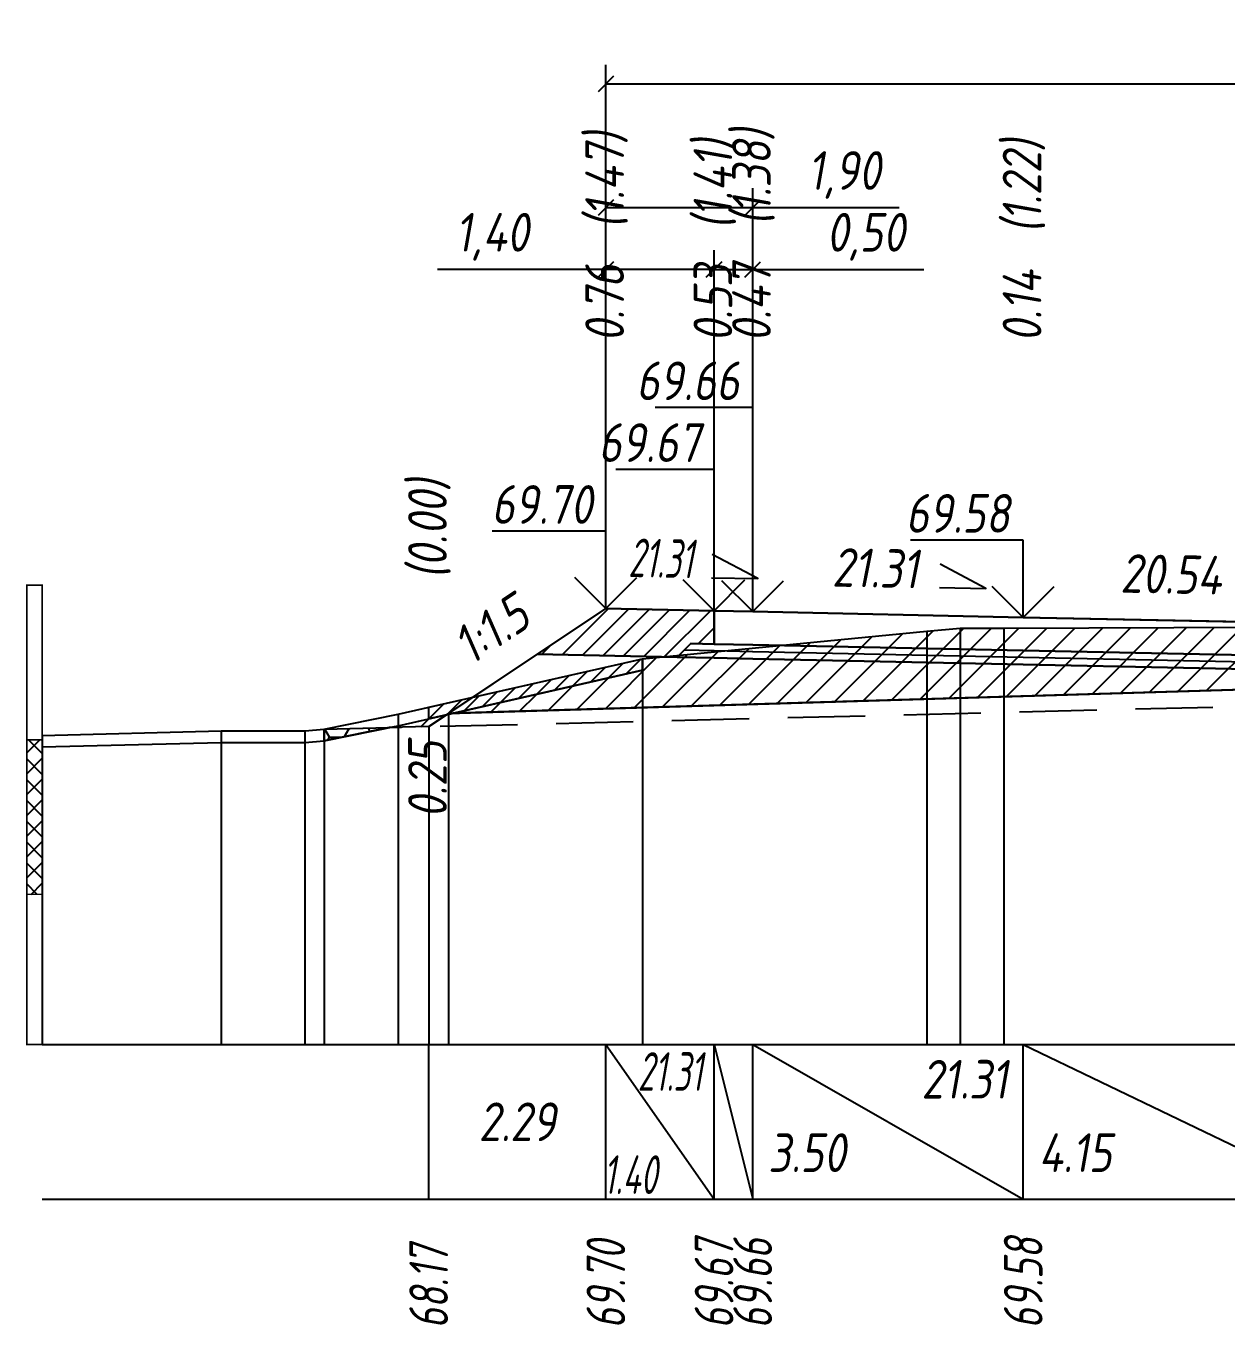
# Model space of a CAD drawing. Extents: x -717 to 1451, y -133302 to 233.
# Drawn here: x 78.9 to 156.6, y -6425.2 to -6341.1 of the extents above; entities that cross this region are included whole.
import ezdxf
from ezdxf.enums import TextEntityAlignment as Align

# ---------------------------------------------------------------- set-up
doc = ezdxf.new("R2010")
doc.units = 0
doc.linetypes.add('штриховая', pattern=[0.75, 0.5, -0.25])
for name, color, linetype in [('Интерполированный поперечник', 2, 'Continuous'), ('Код_514', 1, 'Continuous'), ('Контур_0', 7, 'Continuous'), ('Контур_2521', 7, 'Continuous'), ('Контур_2564', 7, 'Continuous'), ('Контур_2660', 7, 'Continuous'), ('Контур_2665', 7, 'Continuous'), ('Контур_400', 7, 'Continuous'), ('Контур_508', 7, 'Continuous'), ('Контур_512', 7, 'Continuous'), ('Контур_513', 7, 'Continuous'), ('Контур_818', 7, 'Continuous'), ('Красный поперечник', 1, 'Continuous'), ('Линейка абсолютных высот', 7, 'Continuous'), ('Объём_2501', 7, 'Continuous'), ('Объём_2564', 7, 'Continuous'), ('Объём_2650', 7, 'Continuous'), ('Объём_2660', 7, 'Continuous'), ('Объём_2661', 7, 'Continuous'), ('Объём_2665', 7, 'Continuous'), ('Объём_2666', 7, 'Continuous'), ('Объём_2667', 7, 'Continuous'), ('Объём_2668', 7, 'Continuous'), ('Объём_2669', 7, 'Continuous'), ('Объём_2675', 7, 'Continuous'), ('Откосы', 7, 'Continuous'), ('Отметки покрытия', 7, 'Continuous'), ('Рабочие отметки', 7, 'Continuous'), ('Рабочие отметки доп.', 7, 'Continuous'), ('Таблица', 7, 'Continuous'), ('Уклоны проезжей части', 7, 'Continuous'), ('Черный поперечник', 3, 'Continuous')]:
    doc.layers.add(name, color=color, linetype=linetype)
for name, color, linetype, true_color in [('Контур_2540', 2, 'Continuous', 0xffff00), ('Контур_2560', 2, 'Continuous', 0xffff00), ('Контур_2561', 7, 'Continuous', 0xff8040), ('Контур_2562', 3, 'Continuous', 0x00ff00), ('Контур_2563', 7, 'Continuous', 0xff8000), ('Контур_2570', 7, 'Continuous', 0x80ff00), ('Контур_2736', 4, 'Continuous', 0x00ffff), ('Контур_2737', 4, 'Continuous', 0x00ffff), ('Контур_2738', 4, 'Continuous', 0x00ffff), ('Контур_2739', 4, 'Continuous', 0x00ffff), ('Контур_2741', 4, 'Continuous', 0x00ffff), ('Контур_2742', 4, 'Continuous', 0x00ffff), ('Контур_2743', 4, 'Continuous', 0x00ffff), ('Контур_2744', 7, 'Continuous', 0xa4ffff), ('Контур_2745', 7, 'Continuous', 0xa4ffff), ('Контур_2747', 4, 'Continuous', 0x00ffff), ('Контур_2748', 4, 'Continuous', 0x00ffff), ('Контур_2749', 4, 'Continuous', 0x00ffff), ('Контур_2750', 4, 'Continuous', 0x00ffff), ('Контур_2751', 4, 'Continuous', 0x00ffff), ('Контур_2752', 4, 'Continuous', 0x00ffff), ('Контур_402', 7, 'Continuous', 0xff6464), ('Контур_703', 4, 'Continuous', 0x00ffff), ('Контур_705', 4, 'Continuous', 0x00ffff), ('Контур_707', 4, 'Continuous', 0x00ffff), ('Контур_720', 131, 'Continuous', 0xaaffff), ('Объём_2500', 7, 'Continuous', 0xc0c0c0), ('Объём_2520', 7, 'Continuous', 0x80ffff), ('Объём_2540', 2, 'Continuous', 0xffff00), ('Объём_2560', 2, 'Continuous', 0xffff00), ('Объём_2561', 7, 'Continuous', 0xff8040), ('Объём_2562', 3, 'Continuous', 0x00ff00), ('Объём_2563', 7, 'Continuous', 0xff8000), ('Объём_2570', 7, 'Continuous', 0x80ff00), ('Объём_2580', 3, 'Continuous', 0x00ff00), ('Объём_2600', 7, 'Continuous', 0x808000)]:
    doc.layers.add(name, color=color, linetype=linetype, true_color=true_color)
doc.styles.get("Standard").update_dxf_attribs({"font": 'txt', "height": 2.5})
doc.styles.add('М', font='romand.shx', dxfattribs={"width": 0.8, "oblique": 10, "height": 2.5})
doc.dimstyles.new('ISO-25', dxfattribs={"dimtxt": 2.5, "dimasz": 2.5, "dimexe": 1.25, "dimexo": 0.625, "dimtad": 1, "dimtxsty": 'Standard', "dimcen": 2.5, "dimadec": 0, "dimazin": 0, "dimtfac": 1, "dimtmove": 0, "dimatfit": 3, "dimfxl": 1, "dimarcsym": 0})

# ---------------------------------------------------------------- blocks, each defined once
blk = doc.blocks.new('_Oblique')
at = {"color": 0, "linetype": 'ByBlock', "lineweight": -2}
blk.add_line((-0.5, -0.5), (0.5, 0.5), dxfattribs=at)
blk = doc.blocks.new('*D130')
at = {"color": 0, "lineweight": -2, "transparency": 16777216}
for p, q in [((116.461, -6378.225), (116.461, -6355.602)), ((123.461, -6378.374), (123.461, -6355.602)), ((116.461, -6356.852), (105.568, -6356.852)), ((123.461, -6356.852), (116.461, -6356.852))]:
    blk.add_line(p, q, dxfattribs=at)
at = {"layer": 'Defpoints', "color": 0, "transparency": 16777216}
for p in [(123.461, -6356.852), (116.461, -6378.85), (123.461, -6378.999)]:
    blk.add_point(p, dxfattribs=at)
at = {"color": 0, "lineweight": -2, "transparency": 16777216, "rotation": 180}
blk.add_blockref('_Oblique', (116.461, -6356.852), dxfattribs=at)
at = {"color": 0, "lineweight": -2, "transparency": 16777216}
blk.add_blockref('_Oblique', (123.461, -6356.852), dxfattribs=at)
at = {"color": 0, "transparency": 16777216, "insert": (109.108, -6354.739), "char_height": 2.5, "width": 8.75, "attachment_point": 5, "style": 'М'}
blk.add_mtext('1,40', dxfattribs=at)
blk = doc.blocks.new('*D132')
at = {"color": 0, "lineweight": -2, "transparency": 16777216}
for p, q in [((123.461, -6378.374), (123.461, -6355.602)), ((125.961, -6378.428), (125.961, -6355.602)), ((123.461, -6356.852), (125.961, -6356.852)), ((125.961, -6356.852), (137.038, -6356.852))]:
    blk.add_line(p, q, dxfattribs=at)
at = {"layer": 'Defpoints', "color": 0, "transparency": 16777216}
for p in [(125.961, -6356.852), (123.461, -6378.999), (125.961, -6379.053)]:
    blk.add_point(p, dxfattribs=at)
at = {"color": 0, "lineweight": -2, "transparency": 16777216, "rotation": 180}
blk.add_blockref('_Oblique', (123.461, -6356.852), dxfattribs=at)
at = {"color": 0, "lineweight": -2, "transparency": 16777216}
blk.add_blockref('_Oblique', (125.961, -6356.852), dxfattribs=at)
at = {"color": 0, "transparency": 16777216, "insert": (133.277, -6354.739), "char_height": 2.5, "width": 9.16667, "attachment_point": 5, "style": 'М'}
blk.add_mtext('0,50', dxfattribs=at)
blk = doc.blocks.new('*D135')
at = {"color": 0, "lineweight": -2, "transparency": 16777216}
for p, q in [((116.461, -6378.225), (116.461, -6351.602)), ((125.961, -6378.428), (125.961, -6351.602)), ((116.461, -6352.852), (125.961, -6352.852)), ((125.961, -6352.852), (135.429, -6352.852))]:
    blk.add_line(p, q, dxfattribs=at)
at = {"layer": 'Defpoints', "color": 0, "transparency": 16777216}
for p in [(125.961, -6352.852), (116.461, -6378.85), (125.961, -6379.053)]:
    blk.add_point(p, dxfattribs=at)
at = {"color": 0, "lineweight": -2, "transparency": 16777216, "rotation": 180}
blk.add_blockref('_Oblique', (116.461, -6352.852), dxfattribs=at)
at = {"color": 0, "lineweight": -2, "transparency": 16777216}
blk.add_blockref('_Oblique', (125.961, -6352.852), dxfattribs=at)
at = {"color": 0, "transparency": 16777216, "insert": (131.889, -6350.739), "char_height": 2.5, "width": 8.75, "attachment_point": 5, "style": 'М'}
blk.add_mtext('1,90', dxfattribs=at)
blk = doc.blocks.new('*D136')
at = {"color": 0, "lineweight": -2, "transparency": 16777216}
for p, q in [((116.461, -6378.225), (116.461, -6343.602)), ((211.961, -6380.637), (211.961, -6343.602)), ((116.461, -6344.852), (211.961, -6344.852))]:
    blk.add_line(p, q, dxfattribs=at)
at = {"layer": 'Defpoints', "color": 0, "transparency": 16777216}
for p in [(211.961, -6344.852), (116.461, -6378.85), (211.961, -6381.262)]:
    blk.add_point(p, dxfattribs=at)
at = {"color": 0, "lineweight": -2, "transparency": 16777216, "rotation": 180}
blk.add_blockref('_Oblique', (116.461, -6344.852), dxfattribs=at)
at = {"color": 0, "lineweight": -2, "transparency": 16777216}
blk.add_blockref('_Oblique', (211.961, -6344.852), dxfattribs=at)
at = {"color": 0, "transparency": 16777216, "insert": (164.211, -6342.739), "char_height": 2.5, "width": 10.41667, "attachment_point": 5, "style": 'М'}
blk.add_mtext('19,10', dxfattribs=at)

msp = doc.modelspace()

# ---------------------------------------------------------------- hatches: boundary and pattern name
at = {"layer": 'Линейка абсолютных высот'}
h = msp.add_hatch(dxfattribs=at)
h.set_pattern_fill('ANSI37', scale=0.3, style=0)
h.paths.add_polyline_path([(80, -6397.285), (80, -6387.285), (79, -6387.285), (79, -6397.285)])
at = {"layer": 'Объём_2563'}
h = msp.add_hatch(dxfattribs=at)
h.set_pattern_fill('ANSI31', color=256, scale=0.3)
h.paths.add_polyline_path([(121.961, -6381.055), (123.461, -6381.087), (123.461, -6378.937), (116.461, -6378.788), (112.028, -6381.743), (121.08, -6381.936)])
at = {"layer": 'Объём_2570'}
h = msp.add_hatch(dxfattribs=at)
h.set_pattern_fill('ANSI31', color=256, scale=0.2)
h.paths.add_polyline_path([(118.829, -6382.789), (105, -6385.926), (105, -6385.176), (118.829, -6382.039)])
at = {"layer": 'Объём_2600'}
h = msp.add_hatch(dxfattribs=at)
h.set_pattern_fill('ANSI31', color=6, scale=0.4)
h.paths.add_polyline_path([(106.578, -6385.568), (118.829, -6382.789), (118.829, -6382.039), (137.221, -6380.25), (139.379, -6380.056), (142.212, -6380.054), (164.211, -6379.974), (164.211, -6383.839)])
h = msp.add_hatch(dxfattribs=at)
h.set_pattern_fill('ANSI31', color=6, scale=0.4)
h.paths.add_polyline_path([(105, -6386.429), (102.447, -6386.492), (103.023, -6386.375), (106.142, -6385.667)])
h = msp.add_hatch(dxfattribs=at)
h.set_pattern_fill('HONEY', color=5, scale=0.3)
h.paths.add_polyline_path([(98.242, -6387.347), (98.242, -6386.597), (102.447, -6386.492)])

# ---------------------------------------------------------------- linework, layer by layer
at = {"layer": 'Интерполированный поперечник', "linetype": 'штриховая', "ltscale": 10, "flags": 128}
msp.add_lwpolyline([(98.242, -6386.597), (228.184, -6383.362)], dxfattribs=at)
at = {"layer": 'Код_514'}
for p, q in [((105, -6417), (105, -6407)), ((116.461, -6417), (116.461, -6407)), ((116.461, -6407), (123.461, -6417)), ((123.461, -6417), (123.461, -6407)), ((123.461, -6407), (125.961, -6417)), ((125.961, -6417), (125.961, -6407)), ((125.961, -6407), (143.461, -6417)), ((143.461, -6417), (143.461, -6407)), ((143.461, -6407), (164.211, -6417))]:
    msp.add_line(p, q, dxfattribs=at)
at = {"layer": 'Контур_0', "flags": 128}
for points in [[(116.461, -6378.788), (105, -6386.429), (105, -6386.429), (105, -6386.429), (105, -6386.429), (105, -6386.429), (105, -6386.429), (105, -6386.429), (105, -6386.429), (105, -6386.429), (105, -6386.429), (105, -6386.429), (105, -6386.429), (105, -6386.429), (105, -6386.429), (105, -6386.429)], [(116.461, -6378.788), (105, -6386.429), (105, -6386.429), (105, -6386.429), (105, -6386.429), (105, -6386.429), (105, -6386.429), (105, -6386.429), (105, -6386.429), (105, -6386.429), (105, -6386.429), (105, -6386.429), (105, -6386.429), (105, -6386.429), (105, -6386.429), (105, -6386.429), (105, -6386.429), (105, -6386.429), (105, -6386.429), (105, -6386.429), (105, -6386.429), (105, -6386.429), (105, -6386.429), (105, -6386.429), (105, -6386.429), (105, -6386.429), (105, -6386.429), (105, -6386.429), (105, -6386.429), (105, -6386.429)], [(116.461, -6378.788), (116.461, -6378.788)], [(164.211, -6379.789), (143.461, -6379.363), (125.961, -6378.99), (125.961, -6378.99), (125.961, -6378.99), (125.961, -6378.99), (125.961, -6378.99), (123.461, -6378.937), (123.461, -6381.087), (125.961, -6381.14), (125.961, -6381.14), (125.961, -6381.14), (125.961, -6381.14), (125.961, -6381.14), (125.961, -6381.14), (143.461, -6381.513), (164.211, -6381.939), (164.211, -6379.789)], [(112.028, -6381.743), (121.08, -6381.936), (121.961, -6381.055), (123.461, -6381.087)], [(164.211, -6381.939), (143.461, -6381.513), (125.961, -6381.14), (125.961, -6381.14), (125.961, -6381.14), (125.961, -6381.14), (125.961, -6381.14), (125.961, -6381.14), (123.461, -6381.087), (121.961, -6381.055), (121.08, -6381.936), (123.461, -6381.987), (125.961, -6382.04), (125.961, -6382.04), (125.961, -6382.04), (125.961, -6382.04), (125.961, -6382.04), (125.961, -6382.04), (143.461, -6382.413), (164.211, -6382.839), (164.211, -6381.939)]]:
    msp.add_lwpolyline(points, dxfattribs=at)
at = {"layer": 'Контур_2521', "color": 250, "flags": 128}
msp.add_lwpolyline([(164.211, -6382.389), (143.461, -6381.963), (125.961, -6381.59), (125.961, -6381.59), (125.961, -6381.59), (125.961, -6381.59), (125.961, -6381.59), (125.961, -6381.59), (123.461, -6381.537), (121.521, -6381.495)], dxfattribs=at)
at = {"layer": 'Контур_2540', "flags": 128}
msp.add_lwpolyline([(143.461, -6382.413), (125.961, -6382.04), (123.461, -6381.987), (121.08, -6381.936), (112.028, -6381.743), (106.277, -6385.577), (164.211, -6383.839), (164.211, -6382.839), (143.461, -6382.413)], dxfattribs=at)
at = {"layer": 'Контур_2560', "flags": 128}
msp.add_lwpolyline([(116.461, -6378.788), (116.461, -6378.788), (116.461, -6378.788), (123.461, -6378.937)], dxfattribs=at)
at = {"layer": 'Контур_2561', "flags": 128}
msp.add_lwpolyline([(123.461, -6378.937), (123.461, -6378.937), (116.461, -6378.788), (116.461, -6378.788), (123.461, -6378.937)], dxfattribs=at)
at = {"layer": 'Контур_2562', "flags": 128}
msp.add_lwpolyline([(116.461, -6378.788), (116.461, -6378.788), (116.461, -6378.788), (116.461, -6378.788), (116.461, -6378.788)], dxfattribs=at)
at = {"layer": 'Контур_2563', "flags": 128}
msp.add_lwpolyline([(121.961, -6381.055), (123.461, -6381.087), (123.461, -6378.937), (116.461, -6378.788), (112.028, -6381.743), (121.08, -6381.936), (121.961, -6381.055)], dxfattribs=at)
at = {"layer": 'Контур_2564', "flags": 128}
msp.add_lwpolyline([(116.461, -6378.788), (123.461, -6378.937)], dxfattribs=at)
at = {"layer": 'Контур_2570', "flags": 128}
msp.add_lwpolyline([(80, -6387.75), (91.582, -6387.457), (96.978, -6387.464), (98.242, -6387.347), (98.242, -6387.347), (103.023, -6386.375), (118.829, -6382.789), (118.829, -6382.039), (137.221, -6380.25), (139.379, -6380.056), (142.212, -6380.054), (164.211, -6379.974), (165.696, -6379.969), (191.318, -6380.474), (193.074, -6380.558), (212.244, -6381.249), (212.244, -6381.999), (213.874, -6382.187), (228.184, -6384.112), (228.184, -6384.112), (237.298, -6382.792), (245.003, -6381.363), (248.664, -6381.375)], dxfattribs=at)
at = {"layer": 'Контур_2660', "flags": 128}
msp.add_lwpolyline([(106.277, -6385.577), (164.211, -6383.839)], dxfattribs=at)
at = {"layer": 'Контур_2665', "flags": 128}
msp.add_lwpolyline([(116.461, -6378.788), (116.461, -6378.788)], dxfattribs=at)
at = {"layer": 'Контур_2736', "flags": 128}
msp.add_lwpolyline([(116.461, -6378.788), (105, -6386.429)], dxfattribs=at)
at = {"layer": 'Контур_2737', "flags": 128}
msp.add_lwpolyline([(105, -6386.429), (105, -6386.429)], dxfattribs=at)
at = {"layer": 'Контур_2738', "flags": 128}
msp.add_lwpolyline([(105, -6386.429), (105, -6386.429)], dxfattribs=at)
at = {"layer": 'Контур_2739', "flags": 128}
msp.add_lwpolyline([(105, -6386.429), (105, -6386.429)], dxfattribs=at)
at = {"layer": 'Контур_2741', "flags": 128}
msp.add_lwpolyline([(105, -6386.429), (105, -6386.429)], dxfattribs=at)
at = {"layer": 'Контур_2742', "flags": 128}
msp.add_lwpolyline([(105, -6386.429), (105, -6386.429)], dxfattribs=at)
at = {"layer": 'Контур_2743', "flags": 128}
msp.add_lwpolyline([(105, -6386.429), (105, -6386.429)], dxfattribs=at)
at = {"layer": 'Контур_2744', "flags": 128}
msp.add_lwpolyline([(105, -6386.429), (105, -6386.429)], dxfattribs=at)
msp.add_lwpolyline([(105, -6386.429), (105, -6386.429)], dxfattribs=at)
msp.add_lwpolyline([(105, -6386.429), (105, -6386.429)], dxfattribs=at)
msp.add_lwpolyline([(105, -6386.429), (105, -6386.429)], dxfattribs=at)
msp.add_lwpolyline([(105, -6386.429), (105, -6386.429)], dxfattribs=at)
msp.add_lwpolyline([(105, -6386.429), (105, -6386.429)], dxfattribs=at)
at = {"layer": 'Контур_2745', "flags": 128}
msp.add_lwpolyline([(105, -6386.429), (105, -6386.429)], dxfattribs=at)
msp.add_lwpolyline([(105, -6386.429), (105, -6386.429)], dxfattribs=at)
msp.add_lwpolyline([(105, -6386.429), (105, -6386.429)], dxfattribs=at)
msp.add_lwpolyline([(105, -6386.429), (105, -6386.429)], dxfattribs=at)
msp.add_lwpolyline([(105, -6386.429), (105, -6386.429)], dxfattribs=at)
msp.add_lwpolyline([(105, -6386.429), (105, -6386.429)], dxfattribs=at)
at = {"layer": 'Контур_2747', "flags": 128}
msp.add_lwpolyline([(105, -6386.429), (105, -6386.429)], dxfattribs=at)
at = {"layer": 'Контур_2748', "flags": 128}
msp.add_lwpolyline([(105, -6386.429), (105, -6386.429)], dxfattribs=at)
at = {"layer": 'Контур_2749', "flags": 128}
msp.add_lwpolyline([(105, -6386.429), (105, -6386.429)], dxfattribs=at)
at = {"layer": 'Контур_2750', "flags": 128}
msp.add_lwpolyline([(105, -6386.429), (105, -6386.429)], dxfattribs=at)
at = {"layer": 'Контур_2751', "flags": 128}
msp.add_lwpolyline([(105, -6386.429), (105, -6386.429)], dxfattribs=at)
at = {"layer": 'Контур_2752', "flags": 128}
msp.add_lwpolyline([(105, -6386.429), (105, -6386.429)], dxfattribs=at)
at = {"layer": 'Контур_400', "flags": 128}
msp.add_lwpolyline([(123.461, -6378.937), (125.961, -6378.99), (125.961, -6378.99), (125.961, -6378.99), (125.961, -6378.99), (125.961, -6378.99), (125.961, -6378.99), (143.461, -6379.363), (164.211, -6379.789)], dxfattribs=at)
at = {"layer": 'Контур_402', "flags": 128}
msp.add_lwpolyline([(106.277, -6385.577), (164.211, -6383.839), (216.469, -6385.407)], dxfattribs=at)
at = {"layer": 'Контур_508', "flags": 128}
msp.add_lwpolyline([(105, -6386.429), (106.277, -6385.577), (164.211, -6383.839), (216.469, -6385.407), (218.216, -6386.572), (218.519, -6386.572), (220.519, -6386.572), (220.822, -6386.572), (223.664, -6384.677)], dxfattribs=at)
at = {"layer": 'Контур_512', "flags": 128}
msp.add_lwpolyline([(105, -6386.429), (106.277, -6385.577), (164.211, -6383.839), (216.469, -6385.407), (218.216, -6386.572), (218.519, -6386.572), (220.519, -6386.572), (220.822, -6386.572), (223.664, -6384.677)], dxfattribs=at)
at = {"layer": 'Контур_513', "flags": 128}
msp.add_lwpolyline([(105, -6386.429), (106.277, -6385.577), (164.211, -6383.839), (216.469, -6385.407), (218.216, -6386.572), (218.519, -6386.572), (220.519, -6386.572), (220.822, -6386.572), (223.664, -6384.677)], dxfattribs=at)
at = {"layer": 'Контур_703', "flags": 128}
for points in [[(116.461, -6378.788), (105, -6386.429)], [(105, -6386.429), (105, -6386.429)]]:
    msp.add_lwpolyline(points, dxfattribs=at)
at = {"layer": 'Контур_705', "flags": 128}
msp.add_lwpolyline([(105, -6386.429), (105, -6386.429)], dxfattribs=at)
at = {"layer": 'Контур_707', "flags": 128}
msp.add_lwpolyline([(105, -6386.429), (105, -6386.429)], dxfattribs=at)
at = {"layer": 'Контур_720', "flags": 128}
msp.add_lwpolyline([(105, -6386.429), (105, -6386.429)], dxfattribs=at)
at = {"layer": 'Контур_818', "flags": 128}
msp.add_lwpolyline([(105, -6385.926), (118.829, -6382.789), (118.829, -6382.039), (137.221, -6380.25), (139.379, -6380.056), (142.212, -6380.054), (164.211, -6379.974), (165.696, -6379.969), (191.318, -6380.474), (193.074, -6380.558), (212.244, -6381.249), (212.244, -6381.999), (213.874, -6382.187), (223.664, -6383.504)], dxfattribs=at)
at = {"layer": 'Красный поперечник'}
for p, q in [((105, -6386.429), (116.461, -6378.788)), ((116.461, -6378.788), (123.461, -6378.937)), ((123.461, -6378.937), (125.961, -6378.99)), ((125.961, -6378.99), (143.461, -6379.363)), ((143.461, -6379.363), (164.211, -6379.789)), ((106.277, -6385.577), (106.277, -6407)), ((105, -6386.429), (105, -6407))]:
    msp.add_line(p, q, dxfattribs=at)
at = {"layer": 'Линейка абсолютных высот', "color": 7, "const_width": 0.1, "flags": 128}
for points in [[(80, -6387.285), (80, -6377.285), (79, -6377.285), (79, -6387.285), (80, -6387.285)], [(80, -6397.285), (80, -6387.285), (79, -6387.285), (79, -6397.285), (80, -6397.285)], [(80, -6407), (80, -6397.285), (79, -6397.285), (79, -6407), (80, -6407)]]:
    msp.add_lwpolyline(points, dxfattribs=at)
at = {"layer": 'Объём_2500', "flags": 128}
msp.add_lwpolyline([(164.211, -6379.789), (143.461, -6379.363), (125.961, -6378.99), (125.961, -6378.99), (125.961, -6378.99), (125.961, -6378.99), (125.961, -6378.99), (123.461, -6378.937), (123.461, -6381.087), (125.961, -6381.14), (125.961, -6381.14), (125.961, -6381.14), (125.961, -6381.14), (125.961, -6381.14), (125.961, -6381.14), (143.461, -6381.513), (164.211, -6381.939), (164.211, -6379.789)], dxfattribs=at)
at = {"layer": 'Объём_2501', "flags": 128}
msp.add_lwpolyline([(123.461, -6378.937), (125.961, -6378.99), (125.961, -6378.99), (125.961, -6378.99), (125.961, -6378.99), (125.961, -6378.99), (125.961, -6378.99), (143.461, -6379.363), (164.211, -6379.789)], dxfattribs=at)
at = {"layer": 'Объём_2520', "color": 250, "flags": 128}
msp.add_lwpolyline([(164.211, -6381.939), (143.461, -6381.513), (125.961, -6381.14), (125.961, -6381.14), (125.961, -6381.14), (125.961, -6381.14), (125.961, -6381.14), (125.961, -6381.14), (123.461, -6381.087), (121.961, -6381.055), (121.08, -6381.936), (123.461, -6381.987), (125.961, -6382.04), (125.961, -6382.04), (125.961, -6382.04), (125.961, -6382.04), (125.961, -6382.04), (125.961, -6382.04), (143.461, -6382.413), (164.211, -6382.839), (164.211, -6381.939)], dxfattribs=at)
at = {"layer": 'Объём_2540', "flags": 128}
msp.add_lwpolyline([(143.461, -6382.413), (125.961, -6382.04), (123.461, -6381.987), (121.08, -6381.936), (112.028, -6381.743), (106.277, -6385.577), (164.211, -6383.839), (164.211, -6382.839), (143.461, -6382.413)], dxfattribs=at)
at = {"layer": 'Объём_2560', "flags": 128}
msp.add_lwpolyline([(116.461, -6378.788), (116.461, -6378.788), (116.461, -6378.788), (123.461, -6378.937)], dxfattribs=at)
at = {"layer": 'Объём_2561', "flags": 128}
msp.add_lwpolyline([(123.461, -6378.937), (123.461, -6378.937), (116.461, -6378.788), (116.461, -6378.788), (123.461, -6378.937)], dxfattribs=at)
at = {"layer": 'Объём_2562', "flags": 128}
msp.add_lwpolyline([(116.461, -6378.788), (116.461, -6378.788), (116.461, -6378.788), (116.461, -6378.788), (116.461, -6378.788)], dxfattribs=at)
at = {"layer": 'Объём_2563', "color": 250, "flags": 128}
msp.add_lwpolyline([(121.961, -6381.055), (123.461, -6381.087), (123.461, -6378.937), (116.461, -6378.788), (112.028, -6381.743), (121.08, -6381.936), (121.961, -6381.055)], dxfattribs=at)
at = {"layer": 'Объём_2564', "flags": 128}
msp.add_lwpolyline([(116.461, -6378.788), (123.461, -6378.937)], dxfattribs=at)
at = {"layer": 'Объём_2570', "flags": 128}
msp.add_lwpolyline([(118.829, -6382.789), (105, -6385.926), (105, -6385.176), (118.829, -6382.039), (118.829, -6382.789), (118.829, -6382.789)], dxfattribs=at)
at = {"layer": 'Объём_2580', "flags": 128}
msp.add_lwpolyline([(116.461, -6378.788), (116.461, -6378.788)], dxfattribs=at)
at = {"layer": 'Объём_2600', "color": 5, "flags": 128}
for points in [[(106.142, -6385.667), (106.277, -6385.577), (106.578, -6385.568), (106.142, -6385.667), (106.142, -6385.667)], [(98.242, -6387.347), (98.242, -6386.597), (102.447, -6386.492), (98.242, -6387.347), (98.242, -6387.347)]]:
    msp.add_lwpolyline(points, dxfattribs=at)
at = {"layer": 'Объём_2650', "color": 6, "flags": 128}
for points in [[(106.578, -6385.568), (118.829, -6382.789), (118.829, -6382.039), (137.221, -6380.25), (139.379, -6380.056), (142.212, -6380.054), (164.211, -6379.974), (164.211, -6383.839), (106.578, -6385.568), (106.578, -6385.568)], [(105, -6386.429), (102.447, -6386.492), (103.023, -6386.375), (106.142, -6385.667), (105, -6386.429), (105, -6386.429)]]:
    msp.add_lwpolyline(points, dxfattribs=at)
at = {"layer": 'Объём_2660', "flags": 128}
msp.add_lwpolyline([(106.277, -6385.577), (164.211, -6383.839)], dxfattribs=at)
at = {"layer": 'Объём_2661', "flags": 128}
msp.add_lwpolyline([(116.461, -6378.788), (105, -6386.429)], dxfattribs=at)
at = {"layer": 'Объём_2665', "flags": 128}
msp.add_lwpolyline([(116.461, -6378.788), (116.461, -6378.788)], dxfattribs=at)
at = {"layer": 'Объём_2666', "flags": 128}
msp.add_lwpolyline([(116.461, -6378.788), (105, -6386.429)], dxfattribs=at)
at = {"layer": 'Объём_2667', "flags": 128}
msp.add_lwpolyline([(105, -6386.429), (105, -6386.429)], dxfattribs=at)
msp.add_lwpolyline([(105, -6386.429), (105, -6386.429)], dxfattribs=at)
at = {"layer": 'Объём_2668', "flags": 128}
msp.add_lwpolyline([(105, -6386.429), (105, -6386.429)], dxfattribs=at)
msp.add_lwpolyline([(105, -6386.429), (105, -6386.429)], dxfattribs=at)
at = {"layer": 'Объём_2669', "flags": 128}
msp.add_lwpolyline([(105, -6386.429), (105, -6386.429)], dxfattribs=at)
msp.add_lwpolyline([(105, -6386.429), (105, -6386.429)], dxfattribs=at)
at = {"layer": 'Объём_2675', "flags": 128}
msp.add_lwpolyline([(105, -6386.429), (105, -6386.429)], dxfattribs=at)
msp.add_lwpolyline([(105, -6386.429), (105, -6386.429)], dxfattribs=at)
msp.add_lwpolyline([(105, -6386.429), (105, -6386.429)], dxfattribs=at)
msp.add_lwpolyline([(105, -6386.429), (105, -6386.429)], dxfattribs=at)
msp.add_lwpolyline([(105, -6386.429), (105, -6386.429)], dxfattribs=at)
msp.add_lwpolyline([(105, -6386.429), (105, -6386.429)], dxfattribs=at)
msp.add_lwpolyline([(105, -6386.429), (105, -6386.429)], dxfattribs=at)
msp.add_lwpolyline([(105, -6386.429), (105, -6386.429)], dxfattribs=at)
msp.add_lwpolyline([(105, -6386.429), (105, -6386.429)], dxfattribs=at)
msp.add_lwpolyline([(105, -6386.429), (105, -6386.429)], dxfattribs=at)
msp.add_lwpolyline([(105, -6386.429), (105, -6386.429)], dxfattribs=at)
msp.add_lwpolyline([(105, -6386.429), (105, -6386.429)], dxfattribs=at)
at = {"layer": 'Откосы', "color": 1, "flags": 128}
for points in [[(123.301, -6376.795), (126.3, -6376.859), (123.333, -6375.296)], [(138.051, -6377.431), (141.05, -6377.495), (138.083, -6375.931)]]:
    msp.add_lwpolyline(points, dxfattribs=at)
at = {"layer": 'Отметки покрытия', "color": 1}
for p, q in [((125.961, -6365.788), (119.661, -6365.788)), ((125.961, -6378.99), (125.961, -6365.788)), ((123.461, -6369.788), (117.111, -6369.788)), ((123.461, -6378.937), (123.461, -6369.788)), ((116.461, -6373.788), (109.111, -6373.788)), ((116.461, -6378.788), (116.461, -6373.788)), ((143.461, -6374.363), (136.161, -6374.363)), ((143.461, -6379.363), (143.461, -6374.363)), ((116.461, -6378.788), (114.461, -6376.788)), ((116.461, -6378.788), (118.461, -6376.788)), ((123.461, -6378.937), (121.461, -6376.937)), ((123.461, -6378.937), (125.461, -6376.937)), ((125.961, -6378.99), (123.961, -6376.99)), ((125.961, -6378.99), (127.961, -6376.99)), ((143.461, -6379.363), (141.461, -6377.363)), ((143.461, -6379.363), (145.461, -6377.363))]:
    msp.add_line(p, q, dxfattribs=at)
at = {"layer": 'Таблица'}
for p, q in [((80, -6407), (248.664, -6407)), ((80, -6417), (248.664, -6417))]:
    msp.add_line(p, q, dxfattribs=at)
at = {"layer": 'Черный поперечник', "color": 7}
for p, q in [((137.221, -6380.25), (137.221, -6407)), ((139.379, -6380.056), (139.379, -6407)), ((142.212, -6380.054), (142.212, -6407)), ((118.829, -6382.039), (118.829, -6407)), ((103.023, -6385.625), (103.023, -6407)), ((80, -6387), (80, -6407)), ((91.582, -6386.707), (91.582, -6407)), ((96.978, -6386.714), (96.978, -6407)), ((98.242, -6386.597), (98.242, -6407))]:
    msp.add_line(p, q, dxfattribs=at)
at = {"layer": 'Черный поперечник', "flags": 128}
msp.add_lwpolyline([(80, -6387), (91.582, -6386.707), (96.978, -6386.714), (98.242, -6386.597), (103.023, -6385.625), (118.829, -6382.039), (137.221, -6380.25), (139.379, -6380.056), (142.212, -6380.054), (164.211, -6379.974), (165.696, -6379.969), (191.318, -6380.474), (193.074, -6380.558), (212.244, -6381.249), (213.874, -6381.437), (228.184, -6383.362), (237.298, -6382.042), (245.003, -6380.613), (248.664, -6380.625)], dxfattribs=at)

# ---------------------------------------------------------------- texts
at = {"layer": 'Код_514', "style": 'М', "oblique": 10}
for width, p in [(0.6, (122.713, -6407.498)), (0.8, (142.461, -6408))]:
    msp.add_text('21.31', height=2.5, dxfattribs=dict(at, width=width)).set_placement(p, align=Align.TOP_RIGHT)
at = {"layer": 'Код_514', "style": 'М', "oblique": 10, "width": 0.8}
msp.add_text('2.29', height=2.5, dxfattribs=at).set_placement((110.731, -6412), align=Align.MIDDLE_CENTER)
at = {"layer": 'Код_514', "style": 'М', "oblique": 10}
for s, width, p in [('3.50', 0.8, (126.961, -6416)), ('4.15', 0.8, (144.461, -6416)), ('1.40', 0.6, (116.29, -6417.422))]:
    msp.add_text(s, height=2.5, dxfattribs=dict(at, width=width)).set_placement(p, align=Align.BOTTOM_LEFT)
at = {"layer": 'Код_514', "style": 'М', "oblique": 10, "width": 0.7}
for s, p in [('68.17', (105, -6425.382)), ('69.70', (116.461, -6425.382)), ('69.67', (123.461, -6425.382)), ('69.66', (125.961, -6425.382)), ('69.58', (143.461, -6425.382))]:
    msp.add_text(s, height=2.5, rotation=90, dxfattribs=at).set_placement(p, align=Align.MIDDLE_LEFT)
at = {"layer": 'Отметки покрытия', "color": 1, "style": 'М', "oblique": 10, "width": 0.8}
for s, p in [('69.66', (125.102, -6366.056)), ('69.67', (122.602, -6370.056)), ('69.70', (115.602, -6374.056)), ('69.58', (142.602, -6374.632))]:
    msp.add_text(s, height=2.5, dxfattribs=at).set_placement(p, align=Align.BOTTOM_RIGHT)
at = {"layer": 'Рабочие отметки', "color": 1, "style": 'М', "oblique": 10, "width": 0.8}
for s, p in [('0.76', (116.383, -6361.538)), ('0.53', (123.383, -6361.538)), ('0.47', (125.883, -6361.538)), ('0.14', (143.383, -6361.538))]:
    msp.add_text(s, height=2.5, rotation=90, dxfattribs=at).set_placement(p, align=Align.MIDDLE_LEFT)
msp.add_text('0.25', height=2.5, rotation=90, dxfattribs=at).set_placement((104.922, -6387.359), align=Align.MIDDLE_RIGHT)
at = {"layer": 'Рабочие отметки доп.', "color": 1, "style": 'М', "oblique": 10, "width": 0.8}
for s, p in [('(1.38)', (125.883, -6353.988)), ('(1.47)', (116.383, -6354.188)), ('(1.41)', (123.383, -6354.238)), ('(1.22)', (143.383, -6354.488)), ('(0.00)', (104.922, -6376.859))]:
    msp.add_text(s, height=2.5, rotation=90, dxfattribs=at).set_placement(p, align=Align.MIDDLE_LEFT)
at = {"layer": 'Уклоны проезжей части', "color": 1, "style": 'М', "oblique": 10}
for s, rotation, width, p in [('21.31', 358.77896, 0.6, (119.983, -6377.542)), ('21.31', 358.77896, 0.8, (133.858, -6378.177)), ('20.54', 358.82309, 0.8, (152.982, -6378.576)), ('1:1.5', 33.69007, 0.8, (110.176, -6381.776))]:
    msp.add_text(s, height=2.5, rotation=rotation, dxfattribs=dict(at, width=width)).set_placement(p, align=Align.BOTTOM_CENTER)

# ---------------------------------------------------------------- dimensions: what is measured, and where the dimension line sits
at = {"color": 5}
dim = msp.add_linear_dim(base=(211.961, -6344.852), p1=(116.461, -6378.85), p2=(211.961, -6381.262), angle=180, dimstyle='ISO-25', override={"dimasz": 1, "dimlfac": 0.2, "dimzin": 0, "dimtxsty": 'М', "dimblk1": 'Oblique', "dimblk2": 'Oblique', "dimsah": 1}, dxfattribs=at)
dim.commit()
dim.dimension.update_dxf_attribs({"geometry": '*D136', "text_midpoint": (164.211, -6342.739)})
for base, p1, p2, picture, middle in [((125.961, -6352.852), (116.461, -6378.85), (125.961, -6379.053), '*D135', (131.889, -6352.852)), ((123.461, -6356.852), (116.461, -6378.85), (123.461, -6378.999), '*D130', (109.108, -6356.852)), ((125.961, -6356.852), (123.461, -6378.999), (125.961, -6379.053), '*D132', (133.277, -6356.852))]:
    dim = msp.add_linear_dim(base=base, p1=p1, p2=p2, angle=180, dimstyle='ISO-25', override={"dimasz": 1, "dimlfac": 0.2, "dimzin": 0, "dimtxsty": 'М', "dimblk1": 'Oblique', "dimblk2": 'Oblique', "dimsah": 1}, dxfattribs=at)
    dim.commit()
    dim.dimension.update_dxf_attribs({"geometry": picture, "text_midpoint": middle, "dimtype": 160})

doc.saveas('drawing.dxf')
